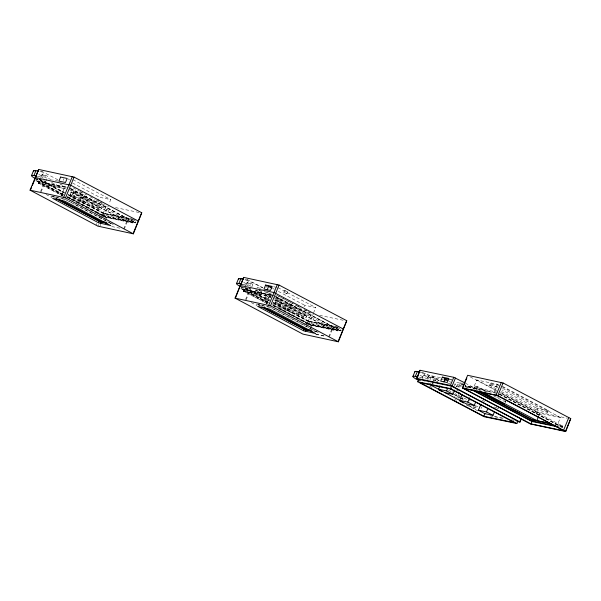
<?xml version="1.0" encoding="UTF-8"?>
<svg xmlns="http://www.w3.org/2000/svg" width="601" height="601" viewBox="0 0 601 601"><rect width="100%" height="100%" fill="white"/><g stroke="black" fill="none" stroke-linecap="round" stroke-linejoin="round"><path stroke-width="0.45" stroke-dasharray="3 2.25" d="M283.792 292.634C284.145 286.917 290.876 294.715 285.565 293.566C282.004 292.221 285.791 292.582 286.947 293.919M284.634 290.553L287.789 291.838M63.113 195.085L35.812 180.713L36.481 179.09M62.992 194.927L36.496 180.976L37.502 178.55M63.12 196.121L38.194 182.989L39.681 179.391L41.461 179.767M40.733 177.52L42.07 174.29M38.764 183.215L39.403 181.675L64.007 194.634M37.382 176.296L41.717 177.197L43.723 172.344L39.388 171.443M40.53 191.621L43.595 184.222L63.278 194.589M41.101 191.839L44.166 184.439L64.202 188.616L61.475 195.19M45.781 181.494L47.787 176.641M35.872 178.85A12.358 1.638 22.5 0 0 51.926 185.063L52.933 182.636M51.926 185.063L59.732 186.686L60.739 184.259M63.173 180.39L63.841 178.775M61.069 195.896L64.134 188.496M70.129 194.469L71.339 191.554L73.855 192.08L72.646 194.987L70.129 194.469L98.444 209.373L100.96 209.899L102.162 206.984L99.646 206.466L71.339 191.554M71.384 196.625L73.397 191.772M101.637 202.838L99.623 207.691L91.825 206.068A12.358 1.638 22.5 0 1 75.771 199.855A12.358 1.638 22.5 0 1 73.803 196.58L75.816 191.727L83.614 193.357M79.956 200.148L81.969 195.295M73.803 196.58L81.608 198.202L83.284 194.161M85.673 202.499L87.678 197.646M91.825 206.068L93.831 201.215L100.765 202.657M70.828 189.548L97.144 203.408L99.676 197.301L110.749 199.607L109.164 203.423M98.444 209.373L99.646 206.466M95.987 225.127L96.686 223.452M99.12 217.562L101.208 212.514M97.918 226.149L98.617 224.466M101.051 218.576L106.505 205.407L97.144 203.408M101.99 216.585L103.477 212.987L132.378 219.004M67.132 197.113L102.741 215.857L103.74 213.43L135.458 220.041M97.031 212.949L102.824 215.999L103.83 213.573L133.46 219.748M99.638 226.81L100.683 224.293M103.815 216.721L108.225 206.075M105.318 220.65L106.677 217.359M123.648 228.928L126.713 221.529L69.956 191.644M124.219 229.154L127.284 221.754L69.874 191.524M132.115 222.761L132.753 221.221L102.553 214.933L67.282 196.362M105.596 217.337L132.693 222.979L134.181 219.388M102.741 215.857L135.353 222.655L136.029 221.033M268.114 303.039L240.813 288.668L241.482 287.045M267.993 302.881L241.497 288.931L242.165 287.316M267.302 303.64L243.195 290.944L244.682 287.346M245.734 285.475L247.079 282.245M243.766 291.169L244.404 289.629L270.946 295.159M242.383 284.25L246.718 285.152L248.724 280.299L244.397 279.397M245.531 299.576L248.596 292.176L268.279 302.543M246.109 299.794L249.175 292.394M251.789 287.023L252.788 284.596M255.042 292.349L256.717 288.307M260.751 294.7L262.765 289.847M265.897 287.624L266.844 285.332M265.011 297.6L267.024 292.747M266.07 303.851L269.135 296.451L270.773 297.315M266.483 303.144L269.203 296.571L270.848 297.435M274.988 302.851L276.993 297.998M274.642 298.674L304.654 314.421L307.171 314.939L305.962 317.854L303.445 317.328L275.138 302.423L277.654 302.942L278.856 300.034L276.34 299.508M280.705 305.203L282.71 300.35M304.159 309.492L306.638 310.792L304.624 315.645L296.826 314.022A12.358 1.638 22.5 0 1 280.772 307.81L282.778 302.957A12.358 1.638 22.5 0 0 297.623 308.884A12.358 1.638 22.5 0 0 299.313 307.291M284.957 308.103L286.97 303.25M290.674 310.454L292.687 305.601M275.829 297.503L302.145 311.363L302.784 309.831M304.046 306.78L304.677 305.255L315.75 307.562L313.219 313.669M303.445 317.328L304.654 314.421M304.474 324.675L306.217 320.468M306.052 326.531L311.175 314.173M306.991 324.54L308.478 320.942L338.28 327.147M272.967 305.503L307.742 323.811L308.749 321.385L337.739 327.425M305.346 322.647L307.825 323.954L308.831 321.527L338.461 327.703M308.824 324.675L313.234 314.03M309.981 329.423L311.002 326.959M310.386 328.717L311.754 325.434L272.381 304.699M328.649 336.883L331.714 329.483L274.965 299.599M329.228 337.108L332.285 329.709L274.875 299.478M337.123 330.715L337.754 329.175L307.554 322.887L273.109 304.752M310.604 325.291L337.694 330.933L338.851 328.146M307.742 323.811L340.361 330.61L341.03 328.987M307.825 323.954L341.045 330.873L341.714 329.258M422.135 378.367L423.472 375.137M439.188 380.598L425.125 373.191L423.112 378.044L418.777 377.143M427.056 379.051L428.107 376.504L443.29 379.667M428.513 379.103L429.189 377.481A3.088 0.406 22.5 0 0 425.395 375.512A3.088 0.406 22.5 0 0 424.449 375.88A3.088 0.406 22.5 0 0 429.137 377.533M429.903 380.057L431.661 375.813L440.563 377.668M432.104 383.618L433.441 380.388M435.109 380.726L436.161 378.179L431.661 375.813M454.364 386.473L456.159 382.138L458.172 382.559L463.972 385.617M452.718 392.506L453.394 390.89M456.377 386.894L458.172 382.559M461.313 386.451A3.531 0.466 22.5 0 1 458.533 384.753L459.367 382.732M457.429 397.284L458.773 394.046M458.172 398.275L459.172 395.849L455.107 393.708M465.001 387.517L465.835 385.496M462.026 399.38L463.363 396.142M497.846 392.295L468.307 386.142L467.826 387.314L497.628 393.52M498.958 385.113L497.312 384.249L476.781 379.975L473.716 387.375L480.274 390.83M468.562 386.195L473.768 388.945L474.978 386.03L477.495 386.556L488.012 392.092M477.495 386.556L476.292 389.463L473.768 388.945M496.441 388.975L489.807 385.474L490.266 383.506L500.761 385.692M489.807 385.474L490.266 383.506M481.025 408.537L481.694 406.922M497.312 384.249L494.247 391.649L495.893 392.513M505.201 402.918L505.809 401.46L502.571 399.763M502.481 386.36L548.112 410.393L547.654 412.361L535.438 409.506L536.107 407.891L502.09 389.974M534.807 412.955L535.506 411.272L500.024 392.588M537.159 410.175L537.827 408.552L548.322 410.738M536.528 413.616L537.226 411.933L567.306 418.198M538.909 415.697L539.931 413.233L560.47 417.507L557.405 424.907L499.176 394.241M547.654 412.361L548.112 410.393M560.515 426.928L562.326 427.303L562.806 426.132L500.152 393.137M58.274 181.111L53.94 180.21A12.358 1.638 22.5 0 1 52.723 179.917M35.812 180.713L68.131 187.444M36.496 180.976L66.395 187.204M65.764 187.459L38.674 181.818L62.699 194.469M38.194 182.989L65.742 188.834M115.52 207.593L140.131 212.716M63.593 198.698L51.446 196.166L53.932 197.474M134.94 220.462L104.859 214.196L68.349 195.212M102.824 215.999L136.044 222.918L69.603 187.97M104.334 216.976L132.37 222.813M110.111 223.219L112.718 223.76M111.718 226.547L121.83 228.553M273.658 286.752L277.061 287.458M248.251 288.089L250.933 288.645M258.963 290.321L261.638 290.876M240.813 288.668L274.033 295.587M241.497 288.931L273.207 295.534M270.773 295.414L243.675 289.772L268.534 302.866M243.195 290.944L270.901 296.714M243.518 291.117L270.743 296.789M298.832 309.169L306.638 310.792M302.145 311.363L312.37 313.489M319.612 315.36L343.314 320.295M269.458 306.833L256.447 304.121L259.76 305.864M339.941 328.416L309.868 322.151L273.35 303.167M311.679 325.314L331.714 329.483M310.139 325.096L337.371 330.768M314.248 330.993L318.583 331.895L318.312 332.556L270.285 307.269M315.901 334.231L325.006 336.124M315.833 334.314L325.652 336.365M489.597 385.128L498.342 386.946M420.79 372.289L425.125 373.191M450.157 379.667L451.794 380.005L450.344 379.239M495.487 392.566L464.956 386.21L467.435 387.517M447.662 383.536L450.119 384.047L448.669 383.288M456.159 386.443L460.606 387.367L454.176 383.979M428.333 383.01L431.015 383.566M505.809 401.46L503.292 400.942L493.579 395.826M481.987 400.627L485.51 401.363M494.21 407.065L496.854 407.621M496.914 408.44L498.74 408.815M473.22 406.915L477.555 407.816M554.723 424.351L562.491 425.966M556.488 424.817L562.806 426.132M494.24 416.192L503.33 418.086M511.511 419.791L514.238 420.362M489.905 415.802L504.487 418.837M271.922 295.061L271.832 295.038A3.088 0.406 22.5 0 1 269.781 294.325L269.331 294.137A3.088 0.406 22.5 0 1 267.377 292.695L267.625 292.74A3.088 0.406 22.5 0 1 268.286 292.912M536.107 407.891L537.827 408.552M535.506 411.272L537.226 411.933M502.233 386.841L560.47 417.507M502.639 388.411L547.443 412.008M490.476 383.859L497.944 387.788M501.422 391.589L535.438 409.506M476.781 379.975L496.464 390.342M500.565 392.498L539.931 413.233M470.32 376.947L496.727 390.845M499.829 394.001L563.535 427.544M499.356 394.151L562.326 427.303M496.907 396.78L498.529 397.629M474.978 386.03L485.495 391.567M465.384 383.175L477.757 389.696M468.307 386.142L474.369 389.335M72.916 179.684L110.749 199.607M277.917 287.639L315.75 307.562M464.798 386.052L468.111 387.795M67.973 178.865L69.581 179.714M72.533 183.004L99.676 197.301M272.599 288.367L274.244 289.231M278.361 291.395L304.677 305.255M449.353 381.44L450.96 382.289M41.326 171.082L57.831 179.774M73.082 187.805L79.279 191.073M80.106 191.501L86.709 194.979M90.007 196.715L94.958 199.322M95.784 199.757L102.38 203.236M247.101 279.442L262.795 287.706M278.511 295.985L293.401 303.828M296.706 305.571L300.846 307.75M308.26 311.649L310.702 312.933M262.682 287.887L256.98 284.889A12.358 1.638 22.5 0 0 244.306 279.6M276.52 295.174L296.871 305.894A12.358 1.638 22.5 0 1 297.555 306.262M439.076 380.779L433.374 377.774A12.358 1.638 22.5 0 0 420.7 372.485M456.174 389.779L458.616 391.071M428.107 376.504L437.761 381.59M274.604 295.925L341.045 330.873M70.768 188.639L135.353 222.655M275.776 296.594L340.361 330.61M70.212 188.646L133.174 221.807L102.471 215.413L66.846 196.655M276.039 297.044L338.183 329.761L307.472 323.368L272.674 305.045M60.13 183.914L65.892 186.949M264.312 291.44L271.72 295.331M69.213 189.555L132.693 222.979M274.221 297.51L337.694 330.933M243.698 282.38L252.653 287.098M259.166 290.523L271.382 296.954M420.099 375.272L428.235 379.554M448.594 390.274L451.035 391.559M41.717 177.197L43.355 178.061M51.543 182.373L59.732 186.686M81.608 198.202L99.623 207.691M246.718 285.152L248.371 286.023M255.816 289.945L270.705 297.788M274.845 299.967L304.624 315.645M454.551 394.594L459.51 397.208M460.343 397.644L465.302 400.258M475.233 405.487L478.539 407.23M255.786 290.17L270.442 297.886M274.514 300.027L294.866 310.747A12.358 1.638 22.5 0 1 296.826 314.022M454.161 394.632L459.863 397.637M460.674 398.065L464.746 400.206M432.202 383.333L433.704 384.122M72.646 194.987L100.96 209.899M277.654 302.942L305.962 317.854M39.681 179.391L64.532 192.485M68.679 194.664L103.477 212.987M245.508 287.781L269.541 300.44M273.68 302.619L308.478 320.942M39.155 179.421L63.999 192.5M68.138 194.686L103.74 213.43M244.99 287.811L269 300.455M273.139 302.641L308.749 321.385M468.562 405.562L477.69 410.37M39.298 179.594L64.112 192.658M68.251 194.837L103.83 213.573M244.299 287.548L269.12 300.613M273.252 302.791L308.831 321.527M35.482 177.904L64.239 193.049M241.309 286.294L269.24 301.003M466.391 404.819L477.938 410.904M240.881 286.805L268.557 301.379M272.629 303.52L280.772 307.81M429.482 386.12L431.924 387.412M454.724 399.417L456.354 400.274M244.404 289.629L268.189 302.16M67.38 196.745L106.753 217.479M67.244 197.263L70.557 199.006M71.384 199.442L96.205 212.514M273.079 305.654L276.385 307.396M279.698 309.139L286.316 312.625M289.622 314.368L292.109 315.675M295.414 317.418L302.033 320.904M38.441 183.042L63.368 196.174M243.443 290.997L267.55 303.693M64.457 198.878L74.396 204.107M75.223 204.543L113.304 224.601M111.193 223.647L65.562 199.622L53.346 196.767L53.557 197.12M52.55 195.941L55.863 197.684M258.377 304.331L260.864 305.639M46.037 194.439L52.017 197.661M251.278 302.596L257.018 305.616M316.411 331.955L270.563 307.577L258.347 304.722L258.558 305.075M454.341 396.517A3.088 0.406 22.5 0 1 454.784 396.705M456.001 397.284A3.088 0.406 22.5 0 1 456.332 397.464M475.421 406.366A12.358 1.638 22.5 0 1 469.035 405.728M467.36 405.142A12.358 1.638 22.5 0 1 466.489 404.819M470.222 400.597A12.358 1.638 22.5 0 1 469.366 400.289M466.714 399.282A12.358 1.638 22.5 0 1 462.304 397.389M460.674 396.607A12.358 1.638 22.5 0 1 459.172 395.849M419.49 377.601A12.358 1.638 22.5 0 1 420.317 377.886M425.102 381.905A3.088 0.406 22.5 0 1 424.667 381.74M433.93 380.846A3.088 0.406 22.5 0 1 435.515 380.816M436.401 381.162A3.088 0.406 22.5 0 1 437.28 381.545M465.212 384.873A3.531 0.466 22.5 0 1 465.174 385.474M463.003 384.775A3.531 0.466 22.5 0 1 459.337 382.784A3.531 0.466 22.5 0 1 463.063 383.799M458.533 384.753A3.531 0.466 22.5 0 1 462.222 385.819M257.16 287.676A3.088 0.406 22.5 0 1 258.7 287.781M259.121 287.924A3.088 0.406 22.5 0 1 260.451 288.457M298.194 306.615A12.358 1.638 22.5 0 1 298.78 306.961M249.31 288.45A3.088 0.406 22.5 0 1 250.174 289.457A3.088 0.406 22.5 0 1 245.832 287.721M269.819 299.891A3.088 0.406 22.5 0 1 267.768 299.178L267.325 298.982A3.088 0.406 22.5 0 1 265.372 297.548L265.619 297.585A3.088 0.406 22.5 0 1 268.422 298.562L268.85 298.757A3.088 0.406 22.5 0 1 269.631 299.14M268.677 293.033A3.088 0.406 22.5 0 1 270.427 293.709L270.863 293.904A3.088 0.406 22.5 0 1 271.975 294.467M242.301 284.453A12.358 1.638 22.5 0 1 243.097 284.709M244.78 285.295A12.358 1.638 22.5 0 1 245.651 285.618M93.831 201.215A12.358 1.638 22.5 0 1 77.777 195.002A12.358 1.638 22.5 0 1 75.816 191.727M51.318 179.526A12.358 1.638 22.5 0 1 38.614 174.373M45.293 181.029A3.088 0.406 22.5 0 1 45.173 181.502A3.088 0.406 22.5 0 1 41.942 180.33M41.161 179.947A3.088 0.406 22.5 0 1 40.552 179.601M43.903 180.3A3.088 0.406 22.5 0 1 44.309 180.495M282.102 300.365L281.801 300.29A3.088 0.406 22.5 0 1 278.09 298.81L277.76 298.629A3.088 0.406 22.5 0 1 277.467 297.961A3.088 0.406 22.5 0 1 280.832 299.155L281.238 299.351A3.088 0.406 22.5 0 1 282.102 300.365M280.096 305.21L279.796 305.143A3.088 0.406 22.5 0 1 276.084 303.663L275.754 303.475A3.088 0.406 22.5 0 1 275.461 302.814A3.088 0.406 22.5 0 1 278.826 304.008L279.232 304.204A3.088 0.406 22.5 0 1 280.096 305.21M259.662 293.889L259.286 293.701A3.088 0.406 22.5 0 0 255.643 292.334A3.088 0.406 22.5 0 0 255.808 292.972L256.139 293.153A3.088 0.406 22.5 0 0 260.15 294.708A3.088 0.406 22.5 0 0 259.662 293.889M285.941 308.846A3.088 0.406 22.5 0 0 290.621 310.499A3.088 0.406 22.5 0 0 286.887 308.486A3.088 0.406 22.5 0 0 285.941 308.846M287.947 304.001A3.088 0.406 22.5 0 0 292.634 305.654A3.088 0.406 22.5 0 0 288.901 303.633A3.088 0.406 22.5 0 0 287.947 304.001M248.055 282.988A3.088 0.406 22.5 0 0 252.743 284.641A3.088 0.406 22.5 0 0 249.002 282.628A3.088 0.406 22.5 0 0 248.055 282.988M80.94 200.892A3.088 0.406 22.5 0 0 85.62 202.545A3.088 0.406 22.5 0 0 81.886 200.531A3.088 0.406 22.5 0 0 80.94 200.892M82.946 196.046A3.088 0.406 22.5 0 0 87.633 197.699A3.088 0.406 22.5 0 0 83.892 195.678A3.088 0.406 22.5 0 0 82.946 196.046M43.054 175.034A3.088 0.406 22.5 0 0 47.734 176.686A3.088 0.406 22.5 0 0 44.001 174.673A3.088 0.406 22.5 0 0 43.054 175.034"/><path stroke-width="0.9" d="M31.492 175.612L33.498 170.767M35.189 178.482A12.358 1.638 22.5 0 1 33.911 175.575L35.925 170.722L38.524 171.262M30.05 190.164L38.637 169.429L74.088 177.115L141.746 212.746L133.362 233.834L97.918 226.149L30.05 190.164L65.494 197.857L133.362 233.834M30.606 189.676L31.65 187.151M32.349 185.476L35.136 178.745M63.774 197.188L72.368 176.454M65.494 197.857L74.088 177.115M98.519 222.768L52.678 198.383L64.893 201.237L110.734 225.615L98.519 222.768L99.188 221.153L56.043 198.428M58.898 200.088L100.292 221.889L100.57 221.228L105.776 222.31M100.239 223.429L100.908 221.814L107.031 223.091M133.152 233.488L141.746 212.746M236.494 283.567L238.507 278.721M235.051 298.119L243.645 277.384L279.089 285.069L346.747 320.701L338.363 341.789L302.919 334.103L235.051 298.119L270.495 305.811L338.363 341.789M235.615 297.63L240.28 285.505L274.003 292.529L343.592 329.175M241.497 283.424L243.645 277.384M265.627 285.032L263.952 289.081L270.495 290.441L272.17 286.399L265.627 285.032L268.519 286.557L271.795 287.24M267.182 289.795L268.519 286.557M268.775 305.143L277.369 284.408M270.495 305.811L279.089 285.069M303.52 330.723L257.679 306.337L269.894 309.192L315.735 333.57L303.52 330.723L304.196 329.108L261.878 306.826M263.899 308.05L305.3 329.844L305.571 329.183L310.777 330.265M305.24 331.384L305.917 329.769L312.032 331.046M338.153 341.443L346.747 320.701M412.887 376.459L414.9 371.606M419.355 380.05L416.673 378.397L420.039 370.276L453.763 377.3L464.558 382.739M416.884 378.75L420.039 370.276M417.778 381.778L418.784 379.351L451.501 386.165L517.874 421.113L516.868 423.54L484.151 416.726L417.778 381.778L450.495 388.592L516.868 423.54M442.359 377.12L440.683 381.162L447.227 382.521L448.902 378.48L442.359 377.12L445.251 378.638L449.338 379.494M439.924 385.827L438.52 389.223L446.573 390.905L453.004 394.294L454.762 390.049M443.914 381.875L445.251 378.638M446.573 390.905L447.625 388.359M416.673 378.397L450.397 385.421L453.763 377.3M450.495 388.592L451.501 386.165M450.78 389.057L514.576 422.653L483.873 416.26L420.076 382.664L450.78 389.057L451.081 388.329M521.33 418.814L519.985 422.067L452.117 386.09L455.483 377.961M462.409 387.9L467.638 375.287L503.082 382.98L570.74 418.604L565.729 431.571L530.277 423.885L462.409 387.9L497.861 395.593L565.729 431.571M462.62 388.254L466.804 378.164M462.214 394.466L459.75 400.409L467.803 402.084L474.242 405.472L475.646 402.077M467.803 402.084L469.561 397.839M494.405 411.955L492.993 415.351L484.939 413.668L478.411 410.235L480.875 404.293M483.873 416.26L484.939 413.668M478.411 410.235L486.464 411.91L487.869 408.515M496.141 394.925L501.362 382.311M497.861 395.593L503.082 382.98M519.775 421.714L521.12 418.469M473.626 390.372L531.622 420.91L532.103 419.738L551.072 423.69M530.968 423.923L564.189 430.842L497.17 395.556L463.949 388.629L530.968 423.923L531.968 421.496L558.907 427.108M538.571 416.516L536.866 420.632L482.738 392.122M563.588 430.203L568.809 417.59M565.518 431.217L570.74 418.604M33.911 175.575L36.511 176.116M100.292 221.889L106.369 223.159M243.525 279.217L240.926 278.676L238.913 283.529L241.519 284.07M305.3 329.844L310.499 330.933M419.919 372.109L417.319 371.568L415.314 376.414L417.913 376.955M444.177 379.855L447.737 380.591L444.74 379.013M502.083 403.849L504.6 404.375L480.334 391.597M444.95 392.611L453.004 394.294M474.242 405.472L466.188 403.797L428.866 384.144M531.787 419.573L551.155 423.607M531.622 420.91L556 425.989M516.056 420.738L517.874 421.113M517.251 421.496L519.985 422.067M99.188 221.153L100.908 221.814M450.397 385.421L452.117 386.09M304.196 329.108L305.917 329.769M478.629 391.499L532.035 419.626M477.652 391.063L532.103 419.738M471.575 389.696L531.968 421.496M268.489 286.196L271.78 287.932M458.924 392.731L460.569 393.595M450.607 388.727L452.155 389.538M486.464 411.91L492.993 415.351M418.784 379.351L420.445 380.223M438.692 389.839L442.013 391.582M459.434 400.754L463.581 402.94M418.897 380.553L417.274 379.689A12.358 1.638 22.5 0 1 417.207 376.887M59.168 199.427L100.57 221.228M264.177 307.381L305.571 329.183M138.591 221.221L70.723 185.243L35.271 177.55L35.482 177.904L38.637 169.429M414.975 371.914A12.358 1.638 22.5 0 1 419.941 372.252M240.19 286.437A12.358 1.638 22.5 0 1 241.534 284.213M238.935 279.442A12.358 1.638 22.5 0 1 242.819 279.149M33.934 171.488A12.358 1.638 22.5 0 1 35.925 170.722M60.626 177.077L58.951 181.126L65.494 182.486L67.169 178.444L60.626 177.077"/></g></svg>
